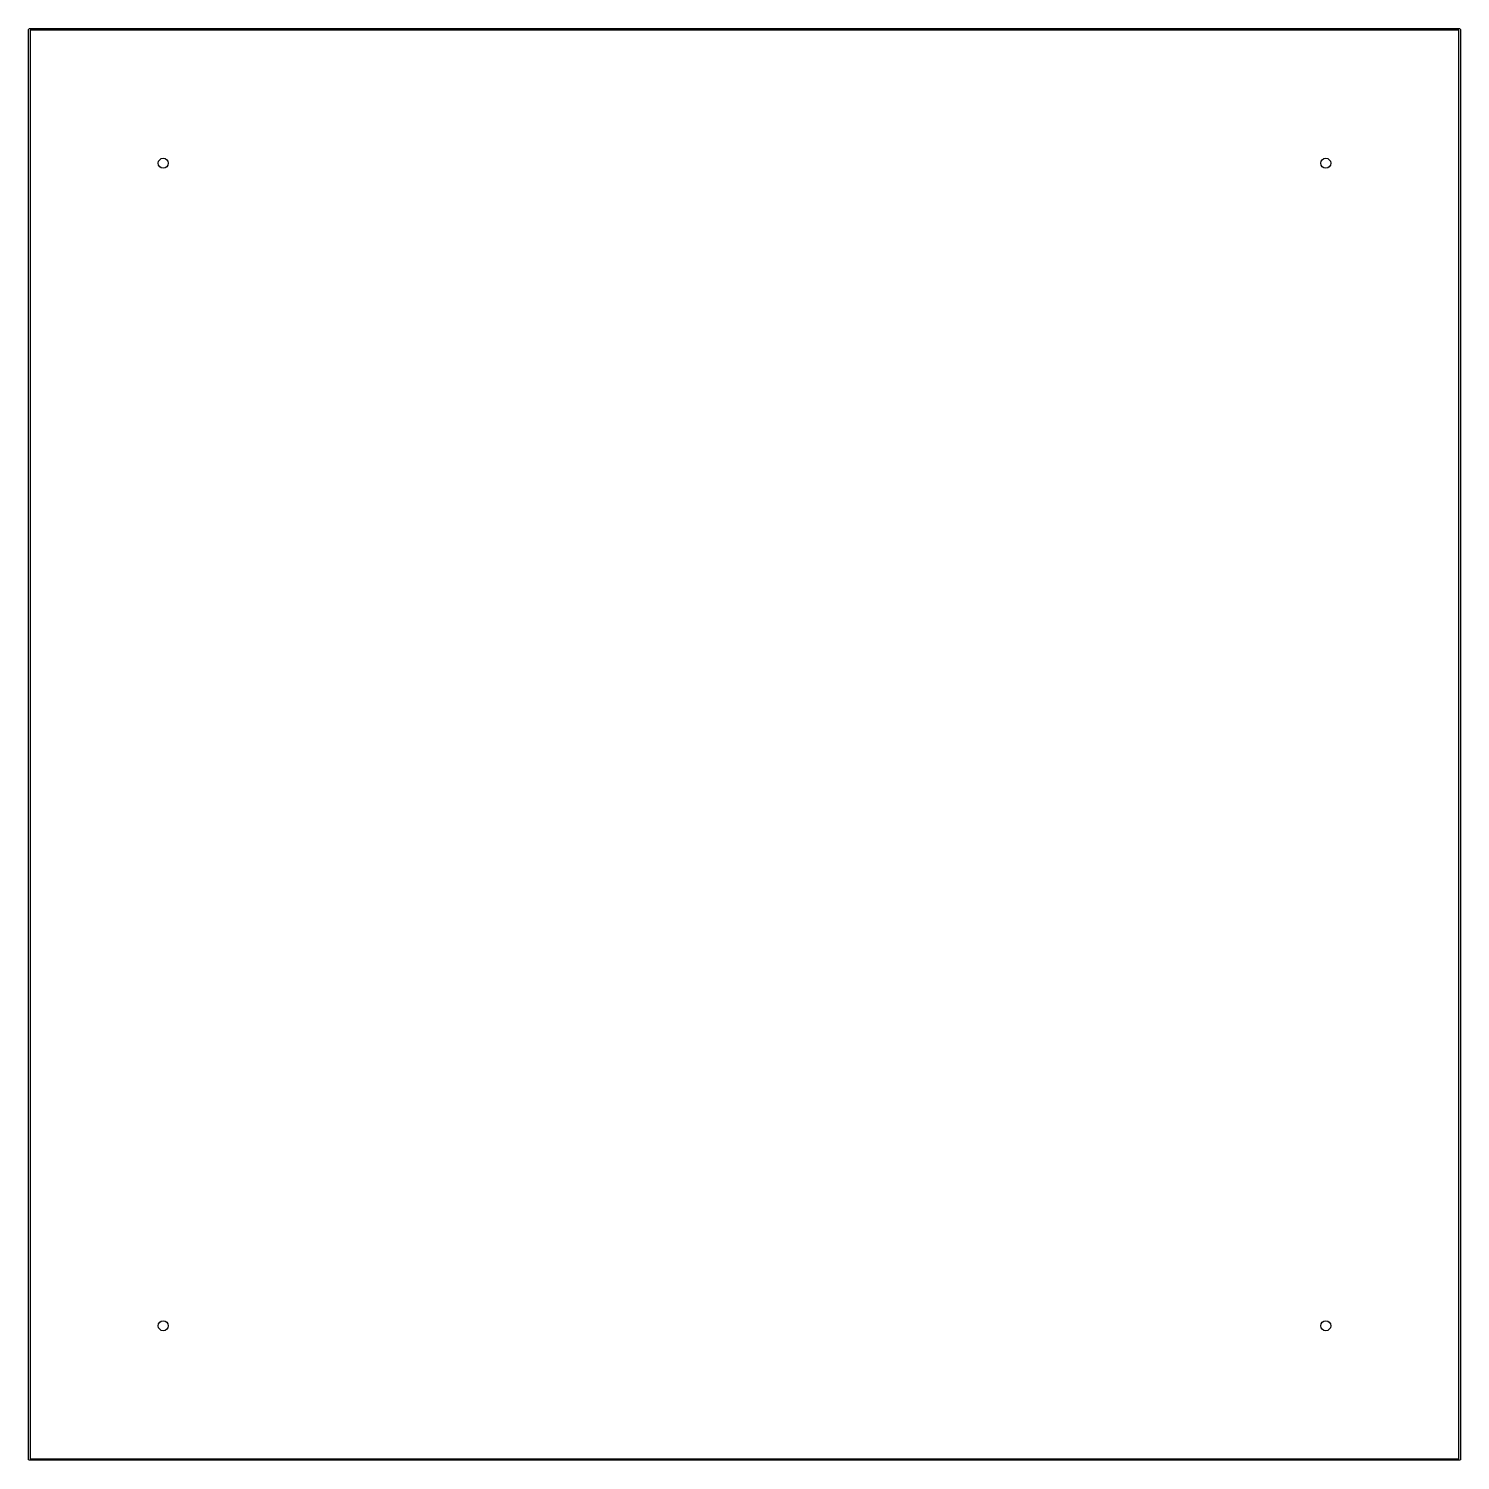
# Model space of a CAD drawing. Extents: x 4.37 to 6.34, y -5.32 to -3.35.
import ezdxf

# ---------------------------------------------------------------- set-up
doc = ezdxf.new("R2010")
doc.units = 0
doc.header["$MEASUREMENT"] = 0
doc.layers.add('BLACK', color=7, linetype='CONTINUOUS')

msp = doc.modelspace()

# ---------------------------------------------------------------- linework, layer by layer
at = {"layer": 'BLACK', "linetype": 'CONTINUOUS'}
for p, q in [((4.3699, -3.3465), (4.37, -3.3461)), ((4.3699, -5.315), (4.3699, -3.3465)), ((4.37, -3.3461), (4.3705, -3.3455)), ((4.3705, -3.3455), (4.3709, -3.3455)), ((4.3709, -3.3455), (6.3394, -3.3455)), ((4.3719, -3.3474), (4.3719, -5.314)), ((6.3384, -3.3474), (4.3719, -3.3474)), ((6.3384, -5.314), (6.3384, -3.3474)), ((6.3394, -3.3455), (6.3397, -3.3455)), ((6.3397, -3.3455), (6.3403, -3.3461)), ((6.3403, -3.3461), (6.3404, -3.3465)), ((6.3404, -3.3465), (6.3404, -5.315)), ((4.37, -5.3153), (4.3699, -5.315)), ((4.3705, -5.3159), (4.37, -5.3153)), ((4.3709, -5.3159), (4.3705, -5.3159)), ((6.3394, -5.3159), (4.3709, -5.3159)), ((4.3719, -5.314), (6.3384, -5.314)), ((6.3397, -5.3159), (6.3394, -5.3159)), ((6.3403, -5.3153), (6.3397, -5.3159)), ((6.3404, -5.315), (6.3403, -5.3153))]:
    msp.add_line(p, q, dxfattribs=at)
at = {"layer": 'BLACK'}
for centre in [(4.5551, -3.5307), (6.1551, -3.5307), (4.5551, -5.1307), (6.1551, -5.1307)]:
    msp.add_circle(centre, 0.00689, dxfattribs=at)

doc.saveas('drawing.dxf')
